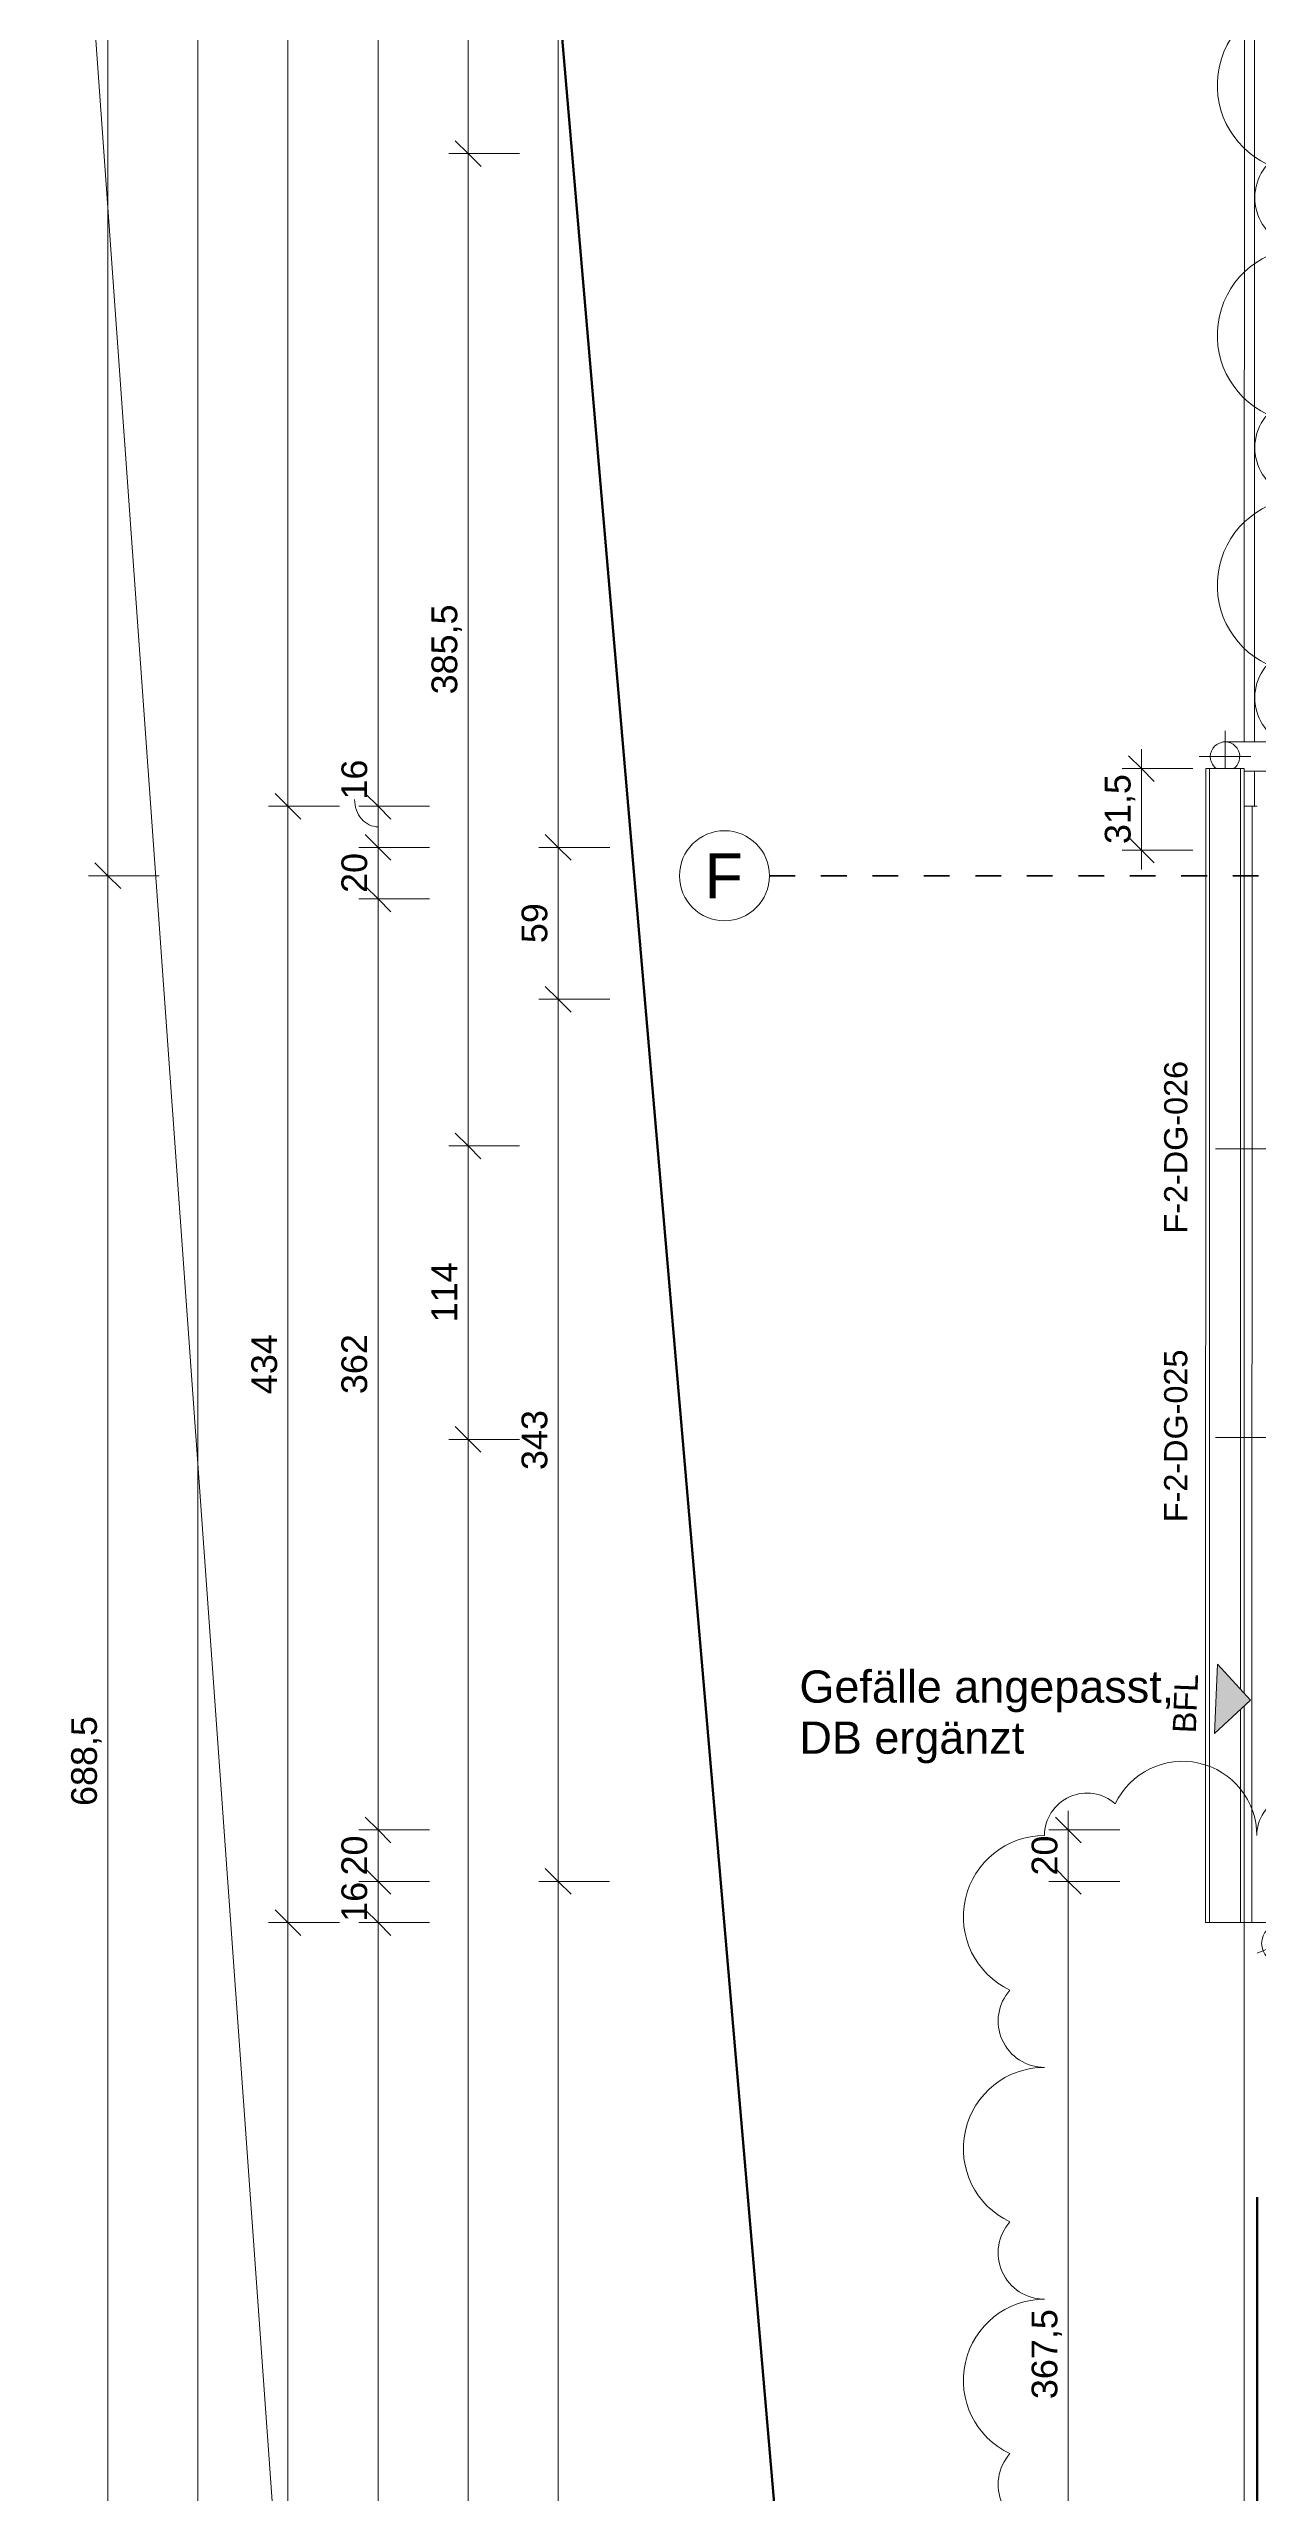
# Model space of a CAD drawing. Header units: metres. Extents: x -67.4 to -27.2, y 43.9 to 89.6.
# Drawn here: x -59.04 to -54.35, y 69.51 to 79 of the extents above; entities that cross this region are included whole.
import ezdxf

# ---------------------------------------------------------------- set-up
doc = ezdxf.new("R2010")
doc.units = ezdxf.units.M
doc.linetypes.add('Strich Punkt Mittel', pattern=[0.015875, 0.00635, -0.004763, 0, -0.004763])
for name, color, linetype, lineweight in [('A-DETL-GENF_', 92, 'Continuous', 13), ('A-GLAZ-IDEN_', 152, 'Continuous', 9), ('A-ROOF-OTLN', 132, 'Continuous', 5), ('A_2D', 7, 'Continuous', 13), ('A_Bemassung-50_', 4, 'Continuous', 9), ('A_Bemassung_', 4, 'Continuous', 9), ('A_Beschriftung_', 7, 'Continuous', 9), ('A_Grundstuecksgrenze', 5, 'Continuous', 70), ('A_Raster_', 1, 'Continuous', 9), ('A_Waende', 7, 'Continuous', 13), ('G-ANNO-DIMS_', 111, 'Continuous', 9), ('G-ANNO-REVC-IDEN_', 71, 'Continuous', 9), ('G-ANNO-REVC_', 71, 'Continuous', 9), ('P-PIPE', 3, 'Continuous', 5), ('P-PIPE-CNTR', 3, 'Continuous', 5), ('Text', 90, 'Continuous', 9)]:
    doc.layers.add(name, color=color, linetype=linetype, lineweight=lineweight)
doc.styles.add('Arial_1', font='arial.ttf', dxfattribs={"height": 0.175})
doc.styles.add('Arial_2', font='arial.ttf', dxfattribs={"height": 0.09})
doc.styles.add('Arial_4', font='arial.ttf', dxfattribs={"height": 0.125})
doc.styles.add('Arial_5', font='arial.ttf', dxfattribs={"height": 0.1})
doc.dimstyles.new('WGA-Bemaßung', dxfattribs={"dimscale": 0.3048, "dimtxt": 0.102026, "dimasz": 0.328084, "dimexe": 0.246063, "dimexo": 0.0625, "dimgap": 0.04101, "dimtad": 1, "dimdec": 1, "dimlfac": 100, "dimrnd": 0.5, "dimdsep": 46, "dimtxsty": 'Arial_5', "dimblk1": 'OBLIQUE', "dimblk2": 'OBLIQUE', "dimsah": 1, "dimcen": 0.09, "dimdle": 0.246063, "dimazin": 2, "dimtfac": 1, "dimtdec": 4, "dimtix": 1, "dimtmove": 0, "dimatfit": 3, "dimfxl": 0.656168, "dimfxlon": 1, "dimtvp": 1, "dimtolj": 1, "dimtzin": 0, "dimarcsym": 2})
doc.dimstyles.new('WGA-Bemaßung_3', dxfattribs={"dimscale": 0.3048, "dimtxt": 0.102026, "dimasz": 0.328084, "dimexe": 0.246063, "dimexo": 0.0625, "dimgap": 0.04101, "dimtad": 1, "dimdec": 1, "dimlfac": 100, "dimrnd": 0.5, "dimdsep": 46, "dimtxsty": 'Arial_5', "dimblk1": 'OBLIQUE', "dimblk2": 'OBLIQUE', "dimsah": 1, "dimcen": 0.09, "dimdle": 0.246063, "dimazin": 2, "dimtfac": 1, "dimtdec": 4, "dimtix": 1, "dimtmove": 1, "dimatfit": 3, "dimfxl": 0.656168, "dimfxlon": 1, "dimtvp": 1, "dimtolj": 1, "dimtzin": 0, "dimarcsym": 2})
doc.dimstyles.new('WGA-Bemaßung_5', dxfattribs={"dimscale": 0.3048, "dimtxt": 0.102026, "dimasz": 0.328084, "dimexe": 0.246063, "dimexo": 0.0625, "dimgap": 0.04101, "dimtad": 1, "dimdec": 1, "dimlfac": 100, "dimrnd": 0.5, "dimdsep": 46, "dimtxsty": 'Arial_5', "dimblk1": 'OBLIQUE', "dimblk2": 'OBLIQUE', "dimsah": 1, "dimcen": 0.09, "dimdle": 0.246063, "dimazin": 2, "dimtfac": 1, "dimtdec": 4, "dimtix": 1, "dimtmove": 0, "dimatfit": 3, "dimfxl": 0.656168, "dimfxlon": 1, "dimtvp": 1, "dimtolj": 1, "dimtzin": 0, "dimarcsym": 2})

# ---------------------------------------------------------------- blocks, each defined once
blk = doc.blocks.new('Family - ___-3180367-263_PP_03DG_BT2')
at = {"layer": 'A_Grundstuecksgrenze'}
blk.add_line((-20.9804, 98.8097), (-31.8179, 64.901), dxfattribs=at)
blk = doc.blocks.new('Dtai_Fluchtlinie_Grenzlinie - Dtai_Grenzlinie-5920249-263_PP_03DG_BT2')
at = {"layer": 'A-DETL-GENF_', "lineweight": 70}
blk.add_line((21.45, 0), (23.45, 0), dxfattribs=at)
blk = doc.blocks.new('Raster - BS_Achse-112124-263_PP_03DG_BT2')
at = {"layer": 'A_Beschriftung_'}
blk.add_circle((0, 0), 0.0035, dxfattribs=at)
blk = doc.blocks.new('DIMBLOCK20-263_PP_03DG_BT2')
at = {"layer": 'A_Bemassung-50_', "transparency": 16777216}
for p, q in [((-58.8139, 82.98), (-58.8889, 82.98)), ((-58.8139, 82.98), (-58.8141, 75.7868)), ((-58.8139, 82.98), (-58.6139, 82.98)), ((-58.8141, 75.7868), (-58.8891, 75.7868)), ((-58.8141, 75.7868), (-58.6141, 75.7868))]:
    blk.add_line(p, q, dxfattribs=at)
at = {"layer": 'A_Bemassung-50_', "lineweight": 35, "transparency": 16777216}
for p, q in [((-58.8139, 82.98), (-58.8639, 83.03)), ((-58.8139, 82.98), (-58.7639, 82.93)), ((-58.8141, 75.7868), (-58.8641, 75.8368)), ((-58.8141, 75.7868), (-58.7641, 75.7368))]:
    blk.add_line(p, q, dxfattribs=at)
at = {"layer": 'A_Bemassung-50_', "color": 0, "transparency": 16777216, "insert": (-58.9563, 79.21), "char_height": 0.1, "width": 0.416266, "attachment_point": 1, "rotation": 90, "line_spacing_factor": 0.941778, "style": 'Arial_5'}
blk.add_mtext('719,5', dxfattribs=at)
blk = doc.blocks.new('_Oblique')
at = {"color": 0, "linetype": 'ByBlock', "lineweight": -2}
blk.add_line((-0.5, -0.5), (0.5, 0.5), dxfattribs=at)
blk = doc.blocks.new('DIMBLOCK21-263_PP_03DG_BT2')
at = {"layer": 'A_Bemassung-50_', "transparency": 16777216}
for p, q in [((-58.8141, 75.7868), (-58.8891, 75.7868)), ((-58.8141, 75.7868), (-58.8143, 68.9042)), ((-58.8141, 75.7868), (-58.6141, 75.7868)), ((-58.8143, 68.9042), (-58.8893, 68.9042)), ((-58.8143, 68.9042), (-58.6143, 68.9042))]:
    blk.add_line(p, q, dxfattribs=at)
at = {"layer": 'A_Bemassung-50_', "lineweight": 35, "transparency": 16777216}
for p, q in [((-58.8141, 75.7868), (-58.8641, 75.8368)), ((-58.8141, 75.7868), (-58.7641, 75.7368)), ((-58.8143, 68.9042), (-58.8643, 68.9542)), ((-58.8143, 68.9042), (-58.7643, 68.8542))]:
    blk.add_line(p, q, dxfattribs=at)
at = {"layer": 'A_Bemassung-50_', "color": 0, "transparency": 16777216, "insert": (-58.9565, 72.1721), "char_height": 0.1, "width": 0.416266, "attachment_point": 1, "rotation": 90, "line_spacing_factor": 0.941778, "style": 'Arial_5'}
blk.add_mtext('688,5', dxfattribs=at)
blk = doc.blocks.new('DIMBLOCK27-263_PP_03DG_BT2')
at = {"layer": 'A_Bemassung-50_', "lineweight": 35, "transparency": 16777216}
for p, q in [((-58.4639, 83.24), (-58.5139, 83.29)), ((-58.4639, 83.24), (-58.4139, 83.19)), ((-58.4649, 47.652), (-58.5149, 47.702)), ((-58.4649, 47.652), (-58.4149, 47.602))]:
    blk.add_line(p, q, dxfattribs=at)
at = {"layer": 'A_Bemassung-50_', "transparency": 16777216}
for p, q in [((-58.4639, 83.315), (-58.4649, 47.577)), ((-58.4639, 83.24), (-58.5389, 83.24)), ((-58.4639, 83.24), (-58.2639, 83.24)), ((-58.4649, 47.652), (-58.5399, 47.652)), ((-58.4649, 47.652), (-58.2649, 47.652))]:
    blk.add_line(p, q, dxfattribs=at)
at = {"layer": 'A_Bemassung-50_', "color": 0, "transparency": 16777216, "insert": (-58.6067, 65.2922), "char_height": 0.1, "width": 0.369177, "attachment_point": 1, "rotation": 90, "line_spacing_factor": 0.941778, "style": 'Arial_5'}
blk.add_mtext('3559', dxfattribs=at)
blk = doc.blocks.new('DIMBLOCK28-263_PP_03DG_BT2')
at = {"layer": 'A_Bemassung-50_', "lineweight": 35, "transparency": 16777216}
for p, q in [((-58.1139, 83.24), (-58.1639, 83.29)), ((-58.1139, 83.24), (-58.0639, 83.19)), ((-58.1141, 76.0568), (-58.1641, 76.1068)), ((-58.1141, 76.0568), (-58.0641, 76.0068))]:
    blk.add_line(p, q, dxfattribs=at)
at = {"layer": 'A_Bemassung-50_', "transparency": 16777216}
for p, q in [((-58.1139, 83.315), (-58.1141, 76.0568)), ((-58.1139, 83.24), (-58.1889, 83.24)), ((-58.1139, 83.24), (-57.9139, 83.24)), ((-58.1141, 76.0568), (-58.1891, 76.0568)), ((-58.1141, 76.0568), (-57.9141, 76.0568))]:
    blk.add_line(p, q, dxfattribs=at)
at = {"layer": 'A_Bemassung-50_', "color": 0, "transparency": 16777216, "insert": (-58.2563, 79.475), "char_height": 0.1, "width": 0.416266, "attachment_point": 1, "rotation": 90, "line_spacing_factor": 0.941778, "style": 'Arial_5'}
blk.add_mtext('718,5', dxfattribs=at)
blk = doc.blocks.new('DIMBLOCK29-263_PP_03DG_BT2')
at = {"layer": 'A_Bemassung-50_', "transparency": 16777216}
for p, q in [((-58.1141, 76.0568), (-58.1891, 76.0568)), ((-58.1141, 76.0568), (-58.1142, 71.719)), ((-58.1141, 76.0568), (-57.9141, 76.0568)), ((-58.1142, 71.719), (-58.1892, 71.719)), ((-58.1142, 71.719), (-57.9142, 71.719))]:
    blk.add_line(p, q, dxfattribs=at)
at = {"layer": 'A_Bemassung-50_', "lineweight": 35, "transparency": 16777216}
for p, q in [((-58.1141, 76.0568), (-58.1641, 76.1068)), ((-58.1141, 76.0568), (-58.0641, 76.0068)), ((-58.1142, 71.719), (-58.1642, 71.769)), ((-58.1142, 71.719), (-58.0642, 71.669))]:
    blk.add_line(p, q, dxfattribs=at)
at = {"layer": 'A_Bemassung-50_', "color": 0, "transparency": 16777216, "insert": (-58.2565, 73.7725), "char_height": 0.1, "width": 0.276883, "attachment_point": 1, "rotation": 90, "line_spacing_factor": 0.941778, "style": 'Arial_5'}
blk.add_mtext('434', dxfattribs=at)
blk = doc.blocks.new('DIMBLOCK30-263_PP_03DG_BT2')
at = {"layer": 'A_Bemassung-50_', "transparency": 16777216}
for p, q in [((-58.1142, 71.719), (-58.1892, 71.719)), ((-58.1142, 71.719), (-58.1144, 64.3119)), ((-58.1142, 71.719), (-57.9142, 71.719)), ((-58.1144, 64.3119), (-58.1894, 64.3119)), ((-58.1144, 64.3119), (-57.9144, 64.3119))]:
    blk.add_line(p, q, dxfattribs=at)
at = {"layer": 'A_Bemassung-50_', "lineweight": 35, "transparency": 16777216}
for p, q in [((-58.1142, 71.719), (-58.1642, 71.769)), ((-58.1142, 71.719), (-58.0642, 71.669)), ((-58.1144, 64.3119), (-58.1644, 64.3619)), ((-58.1144, 64.3119), (-58.0644, 64.2619))]:
    blk.add_line(p, q, dxfattribs=at)
at = {"layer": 'A_Bemassung-50_', "color": 0, "transparency": 16777216, "insert": (-58.2566, 67.842), "char_height": 0.1, "width": 0.416266, "attachment_point": 1, "rotation": 90, "line_spacing_factor": 0.941778, "style": 'Arial_5'}
blk.add_mtext('740,5', dxfattribs=at)
blk = doc.blocks.new('DIMBLOCK65-263_PP_03DG_BT2')
at = {"layer": 'A_Bemassung-50_', "lineweight": 35, "transparency": 16777216}
for p, q in [((-57.4139, 83.24), (-57.4639, 83.29)), ((-57.4139, 83.24), (-57.3639, 83.19)), ((-57.414, 78.5928), (-57.464, 78.6428)), ((-57.414, 78.5928), (-57.364, 78.5428))]:
    blk.add_line(p, q, dxfattribs=at)
at = {"layer": 'A_Bemassung-50_', "transparency": 16777216}
for p, q in [((-57.4139, 83.315), (-57.414, 78.5928)), ((-57.4139, 83.24), (-57.4889, 83.24)), ((-57.4139, 83.24), (-57.2139, 83.24)), ((-57.414, 78.5928), (-57.489, 78.5928)), ((-57.414, 78.5928), (-57.214, 78.5928))]:
    blk.add_line(p, q, dxfattribs=at)
at = {"layer": 'A_Bemassung-50_', "color": 0, "transparency": 16777216, "insert": (-57.5563, 80.743), "char_height": 0.1, "width": 0.416266, "attachment_point": 1, "rotation": 90, "line_spacing_factor": 0.941778, "style": 'Arial_5'}
blk.add_mtext('464,5', dxfattribs=at)
blk = doc.blocks.new('DIMBLOCK66-263_PP_03DG_BT2')
at = {"layer": 'A_Bemassung-50_', "lineweight": 35, "transparency": 16777216}
for p, q in [((-57.414, 78.5928), (-57.464, 78.6428)), ((-57.414, 78.5928), (-57.364, 78.5428)), ((-57.4141, 74.7368), (-57.4641, 74.7868)), ((-57.4141, 74.7368), (-57.3641, 74.6868))]:
    blk.add_line(p, q, dxfattribs=at)
at = {"layer": 'A_Bemassung-50_', "transparency": 16777216}
for p, q in [((-57.414, 78.5928), (-57.489, 78.5928)), ((-57.414, 78.5928), (-57.4141, 74.7368)), ((-57.414, 78.5928), (-57.214, 78.5928)), ((-57.4141, 74.7368), (-57.4891, 74.7368)), ((-57.4141, 74.7368), (-57.2141, 74.7368))]:
    blk.add_line(p, q, dxfattribs=at)
at = {"layer": 'A_Bemassung-50_', "color": 0, "transparency": 16777216, "insert": (-57.5564, 76.4914), "char_height": 0.1, "width": 0.416266, "attachment_point": 1, "rotation": 90, "line_spacing_factor": 0.941778, "style": 'Arial_5'}
blk.add_mtext('385,5', dxfattribs=at)
blk = doc.blocks.new('DIMBLOCK67-263_PP_03DG_BT2')
at = {"layer": 'A_Bemassung-50_', "transparency": 16777216}
for p, q in [((-57.4141, 74.7368), (-57.4891, 74.7368)), ((-57.4141, 74.7368), (-57.4142, 73.5968)), ((-57.4141, 74.7368), (-57.2141, 74.7368)), ((-57.4142, 73.5968), (-57.4892, 73.5968)), ((-57.4142, 73.5968), (-57.2142, 73.5968))]:
    blk.add_line(p, q, dxfattribs=at)
at = {"layer": 'A_Bemassung-50_', "lineweight": 35, "transparency": 16777216}
for p, q in [((-57.4141, 74.7368), (-57.4641, 74.7868)), ((-57.4141, 74.7368), (-57.3641, 74.6868)), ((-57.4142, 73.5968), (-57.4642, 73.6468)), ((-57.4142, 73.5968), (-57.3642, 73.5468))]:
    blk.add_line(p, q, dxfattribs=at)
at = {"layer": 'A_Bemassung-50_', "color": 0, "transparency": 16777216, "insert": (-57.5565, 74.0514), "char_height": 0.1, "width": 0.276883, "attachment_point": 1, "rotation": 90, "line_spacing_factor": 0.941778, "style": 'Arial_5'}
blk.add_mtext('114', dxfattribs=at)
blk = doc.blocks.new('DIMBLOCK68-263_PP_03DG_BT2')
at = {"layer": 'A_Bemassung-50_', "transparency": 16777216}
for p, q in [((-57.4142, 73.5968), (-57.4892, 73.5968)), ((-57.4142, 73.5968), (-57.4148, 53.8189)), ((-57.4142, 73.5968), (-57.2142, 73.5968)), ((-57.4148, 53.8189), (-57.4898, 53.8189)), ((-57.4148, 53.8189), (-57.2148, 53.8189))]:
    blk.add_line(p, q, dxfattribs=at)
at = {"layer": 'A_Bemassung-50_', "lineweight": 35, "transparency": 16777216}
for p, q in [((-57.4142, 73.5968), (-57.4642, 73.6468)), ((-57.4142, 73.5968), (-57.3642, 73.5468)), ((-57.4148, 53.8189), (-57.4647, 53.8689)), ((-57.4148, 53.8189), (-57.3648, 53.7689))]:
    blk.add_line(p, q, dxfattribs=at)
at = {"layer": 'A_Bemassung-50_', "color": 0, "transparency": 16777216, "insert": (-57.5568, 63.554), "char_height": 0.1, "width": 0.369177, "attachment_point": 1, "rotation": 90, "line_spacing_factor": 0.941778, "style": 'Arial_5'}
blk.add_mtext('1978', dxfattribs=at)
blk = doc.blocks.new('DIMBLOCK115-263_PP_03DG_BT2')
at = {"layer": 'A_Bemassung-50_', "lineweight": 35, "transparency": 16777216}
for p, q in [((-57.7639, 83.24), (-57.8139, 83.29)), ((-57.7639, 83.24), (-57.7139, 83.19)), ((-57.7641, 76.0568), (-57.8141, 76.1068)), ((-57.7641, 76.0568), (-57.7141, 76.0068))]:
    blk.add_line(p, q, dxfattribs=at)
at = {"layer": 'A_Bemassung-50_', "transparency": 16777216}
for p, q in [((-57.7639, 83.315), (-57.7641, 76.0568)), ((-57.7639, 83.24), (-57.8389, 83.24)), ((-57.7639, 83.24), (-57.5639, 83.24)), ((-57.7641, 76.0568), (-57.8391, 76.0568)), ((-57.7641, 76.0568), (-57.5641, 76.0568))]:
    blk.add_line(p, q, dxfattribs=at)
at = {"layer": 'A_Bemassung-50_', "color": 0, "transparency": 16777216, "insert": (-57.9063, 79.475), "char_height": 0.1, "width": 0.416266, "attachment_point": 1, "rotation": 90, "line_spacing_factor": 0.941778, "style": 'Arial_5'}
blk.add_mtext('718,5', dxfattribs=at)
blk = doc.blocks.new('DIMBLOCK116-263_PP_03DG_BT2')
at = {"layer": 'A_Bemassung-50_', "transparency": 16777216}
for p, q in [((-57.7641, 76.0568), (-57.8391, 76.0568)), ((-57.7641, 76.0568), (-57.7641, 75.8968)), ((-57.7641, 76.0568), (-57.5641, 76.0568)), ((-57.7641, 75.8968), (-57.8391, 75.8968)), ((-57.7641, 75.8968), (-57.5641, 75.8968))]:
    blk.add_line(p, q, dxfattribs=at)
at = {"layer": 'A_Bemassung-50_', "lineweight": 35, "transparency": 16777216}
for p, q in [((-57.7641, 76.0568), (-57.8141, 76.1068)), ((-57.7641, 76.0568), (-57.7141, 76.0068)), ((-57.7641, 75.8968), (-57.8141, 75.9468)), ((-57.7641, 75.8968), (-57.7141, 75.8468))]:
    blk.add_line(p, q, dxfattribs=at)
at = {"layer": 'A_Bemassung-50_', "transparency": 16777216}
blk.add_ellipse((-57.7641, 76.0826), major_axis=(0, 0.1058), ratio=0.860171, start_param=1.570796, end_param=3.141593, dxfattribs=at)
at = {"layer": 'A_Bemassung-50_', "color": 0, "transparency": 16777216, "insert": (-57.9064, 76.0826), "char_height": 0.1, "width": 0.184588, "attachment_point": 1, "rotation": 90, "line_spacing_factor": 0.941778, "style": 'Arial_5'}
blk.add_mtext('16', dxfattribs=at)
blk = doc.blocks.new('DIMBLOCK117-263_PP_03DG_BT2')
at = {"layer": 'A_Bemassung-50_', "transparency": 16777216}
for p, q in [((-57.7641, 75.8968), (-57.8391, 75.8968)), ((-57.7641, 75.8968), (-57.7641, 75.6968)), ((-57.7641, 75.8968), (-57.5641, 75.8968)), ((-57.7641, 75.6968), (-57.8391, 75.6968)), ((-57.7641, 75.6968), (-57.5641, 75.6968))]:
    blk.add_line(p, q, dxfattribs=at)
at = {"layer": 'A_Bemassung-50_', "lineweight": 35, "transparency": 16777216}
for p, q in [((-57.7641, 75.8968), (-57.8141, 75.9468)), ((-57.7641, 75.8968), (-57.7141, 75.8468)), ((-57.7641, 75.6968), (-57.8141, 75.7468)), ((-57.7641, 75.6968), (-57.7141, 75.6468))]:
    blk.add_line(p, q, dxfattribs=at)
at = {"layer": 'A_Bemassung-50_', "color": 0, "transparency": 16777216, "insert": (-57.9064, 75.7199), "char_height": 0.1, "width": 0.184588, "attachment_point": 1, "rotation": 90, "line_spacing_factor": 0.941778, "style": 'Arial_5'}
blk.add_mtext('20', dxfattribs=at)
blk = doc.blocks.new('DIMBLOCK118-263_PP_03DG_BT2')
at = {"layer": 'A_Bemassung-50_', "transparency": 16777216}
for p, q in [((-57.7641, 75.6968), (-57.8391, 75.6968)), ((-57.7641, 75.6968), (-57.7642, 72.079)), ((-57.7641, 75.6968), (-57.5641, 75.6968)), ((-57.7642, 72.079), (-57.8392, 72.079)), ((-57.7642, 72.079), (-57.5642, 72.079))]:
    blk.add_line(p, q, dxfattribs=at)
at = {"layer": 'A_Bemassung-50_', "lineweight": 35, "transparency": 16777216}
for p, q in [((-57.7641, 75.6968), (-57.8141, 75.7468)), ((-57.7641, 75.6968), (-57.7141, 75.6468)), ((-57.7642, 72.079), (-57.8142, 72.129)), ((-57.7642, 72.079), (-57.7142, 72.029))]:
    blk.add_line(p, q, dxfattribs=at)
at = {"layer": 'A_Bemassung-50_', "color": 0, "transparency": 16777216, "insert": (-57.9065, 73.7725), "char_height": 0.1, "width": 0.276883, "attachment_point": 1, "rotation": 90, "line_spacing_factor": 0.941778, "style": 'Arial_5'}
blk.add_mtext('362', dxfattribs=at)
blk = doc.blocks.new('DIMBLOCK119-263_PP_03DG_BT2')
at = {"layer": 'A_Bemassung-50_', "transparency": 16777216}
for p, q in [((-57.7642, 72.079), (-57.8392, 72.079)), ((-57.7642, 72.079), (-57.7642, 71.8791)), ((-57.7642, 72.079), (-57.5642, 72.079)), ((-57.7642, 71.8791), (-57.8392, 71.8791)), ((-57.7642, 71.8791), (-57.5642, 71.8791))]:
    blk.add_line(p, q, dxfattribs=at)
at = {"layer": 'A_Bemassung-50_', "lineweight": 35, "transparency": 16777216}
for p, q in [((-57.7642, 72.079), (-57.8142, 72.129)), ((-57.7642, 72.079), (-57.7142, 72.029)), ((-57.7642, 71.8791), (-57.8142, 71.9291)), ((-57.7642, 71.8791), (-57.7142, 71.8291))]:
    blk.add_line(p, q, dxfattribs=at)
at = {"layer": 'A_Bemassung-50_', "color": 0, "transparency": 16777216, "insert": (-57.9065, 71.9021), "char_height": 0.1, "width": 0.184588, "attachment_point": 1, "rotation": 90, "line_spacing_factor": 0.941778, "style": 'Arial_5'}
blk.add_mtext('20', dxfattribs=at)
blk = doc.blocks.new('DIMBLOCK120-263_PP_03DG_BT2')
at = {"layer": 'A_Bemassung-50_', "transparency": 16777216}
for p, q in [((-57.7642, 71.8791), (-57.8392, 71.8791)), ((-57.7642, 71.8791), (-57.7642, 71.719)), ((-57.7642, 71.8791), (-57.5642, 71.8791)), ((-57.7642, 71.719), (-57.8392, 71.719)), ((-57.7642, 71.719), (-57.5642, 71.719))]:
    blk.add_line(p, q, dxfattribs=at)
at = {"layer": 'A_Bemassung-50_', "lineweight": 35, "transparency": 16777216}
for p, q in [((-57.7642, 71.8791), (-57.8142, 71.9291)), ((-57.7642, 71.8791), (-57.7142, 71.8291)), ((-57.7642, 71.719), (-57.8142, 71.769)), ((-57.7642, 71.719), (-57.7142, 71.669))]:
    blk.add_line(p, q, dxfattribs=at)
at = {"layer": 'A_Bemassung-50_', "color": 0, "transparency": 16777216, "insert": (-57.9065, 71.7221), "char_height": 0.1, "width": 0.184588, "attachment_point": 1, "rotation": 90, "line_spacing_factor": 0.941778, "style": 'Arial_5'}
blk.add_mtext('16', dxfattribs=at)
blk = doc.blocks.new('DIMBLOCK121-263_PP_03DG_BT2')
at = {"layer": 'A_Bemassung-50_', "transparency": 16777216}
for p, q in [((-57.7642, 71.719), (-57.8392, 71.719)), ((-57.7642, 71.719), (-57.7644, 64.3119)), ((-57.7642, 71.719), (-57.5642, 71.719)), ((-57.7644, 64.3119), (-57.8394, 64.3119)), ((-57.7644, 64.3119), (-57.5644, 64.3119))]:
    blk.add_line(p, q, dxfattribs=at)
at = {"layer": 'A_Bemassung-50_', "lineweight": 35, "transparency": 16777216}
for p, q in [((-57.7642, 71.719), (-57.8142, 71.769)), ((-57.7642, 71.719), (-57.7142, 71.669)), ((-57.7644, 64.3119), (-57.8144, 64.3619)), ((-57.7644, 64.3119), (-57.7144, 64.2619))]:
    blk.add_line(p, q, dxfattribs=at)
at = {"layer": 'A_Bemassung-50_', "color": 0, "transparency": 16777216, "insert": (-57.9066, 67.842), "char_height": 0.1, "width": 0.416266, "attachment_point": 1, "rotation": 90, "line_spacing_factor": 0.941778, "style": 'Arial_5'}
blk.add_mtext('740,5', dxfattribs=at)
blk = doc.blocks.new('BS_Fens_DFF - oben-7646409-263_PP_03DG_BT2')
at = {"layer": 'A-GLAZ-IDEN_'}
for p, q in [((0, 0.01076), (0, 0.01311)), ((0, 0.00012), (0, 0.01076))]:
    blk.add_line(p, q, dxfattribs=at)
blk = doc.blocks.new('DIMBLOCK303-263_PP_03DG_BT2')
at = {"layer": 'A_Bemassung-50_', "lineweight": 35, "transparency": 16777216}
for p, q in [((-57.0639, 83.24), (-57.1139, 83.29)), ((-57.0639, 83.24), (-57.0139, 83.19)), ((-57.0641, 75.8968), (-57.1141, 75.9468)), ((-57.0641, 75.8968), (-57.0141, 75.8468))]:
    blk.add_line(p, q, dxfattribs=at)
at = {"layer": 'A_Bemassung-50_', "transparency": 16777216}
for p, q in [((-57.0639, 83.315), (-57.0641, 75.8968)), ((-57.0639, 83.24), (-57.1389, 83.24)), ((-57.0639, 83.24), (-56.8639, 83.24)), ((-57.0641, 75.8968), (-57.1391, 75.8968)), ((-57.0641, 75.8968), (-56.8641, 75.8968))]:
    blk.add_line(p, q, dxfattribs=at)
at = {"layer": 'A_Bemassung-50_', "color": 0, "transparency": 16777216, "insert": (-57.2063, 79.3949), "char_height": 0.1, "width": 0.416266, "attachment_point": 1, "rotation": 90, "line_spacing_factor": 0.941778, "style": 'Arial_5'}
blk.add_mtext('734,5', dxfattribs=at)
blk = doc.blocks.new('DIMBLOCK304-263_PP_03DG_BT2')
at = {"layer": 'A_Bemassung-50_', "transparency": 16777216}
for p, q in [((-57.0641, 75.8968), (-57.1391, 75.8968)), ((-57.0641, 75.8968), (-57.0641, 75.3068)), ((-57.0641, 75.8968), (-56.8641, 75.8968)), ((-57.0641, 75.3068), (-57.1391, 75.3068)), ((-57.0641, 75.3068), (-56.8641, 75.3068))]:
    blk.add_line(p, q, dxfattribs=at)
at = {"layer": 'A_Bemassung-50_', "lineweight": 35, "transparency": 16777216}
for p, q in [((-57.0641, 75.8968), (-57.1141, 75.9468)), ((-57.0641, 75.8968), (-57.0141, 75.8468)), ((-57.0641, 75.3068), (-57.1141, 75.3568)), ((-57.0641, 75.3068), (-57.0141, 75.2568))]:
    blk.add_line(p, q, dxfattribs=at)
at = {"layer": 'A_Bemassung-50_', "color": 0, "transparency": 16777216, "insert": (-57.2064, 75.5249), "char_height": 0.1, "width": 0.184588, "attachment_point": 1, "rotation": 90, "line_spacing_factor": 0.941778, "style": 'Arial_5'}
blk.add_mtext('59', dxfattribs=at)
blk = doc.blocks.new('DIMBLOCK305-263_PP_03DG_BT2')
at = {"layer": 'A_Bemassung-50_', "transparency": 16777216}
for p, q in [((-57.0641, 75.3068), (-57.1391, 75.3068)), ((-57.0641, 75.3068), (-57.0642, 71.879)), ((-57.0641, 75.3068), (-56.8641, 75.3068)), ((-57.0642, 71.879), (-57.1392, 71.879)), ((-57.0642, 71.879), (-56.8642, 71.879))]:
    blk.add_line(p, q, dxfattribs=at)
at = {"layer": 'A_Bemassung-50_', "lineweight": 35, "transparency": 16777216}
for p, q in [((-57.0641, 75.3068), (-57.1141, 75.3568)), ((-57.0641, 75.3068), (-57.0141, 75.2568)), ((-57.0642, 71.879), (-57.1142, 71.929)), ((-57.0642, 71.879), (-57.0142, 71.829))]:
    blk.add_line(p, q, dxfattribs=at)
at = {"layer": 'A_Bemassung-50_', "color": 0, "transparency": 16777216, "insert": (-57.2065, 73.4775), "char_height": 0.1, "width": 0.276883, "attachment_point": 1, "rotation": 90, "line_spacing_factor": 0.941778, "style": 'Arial_5'}
blk.add_mtext('343', dxfattribs=at)
blk = doc.blocks.new('DIMBLOCK306-263_PP_03DG_BT2')
at = {"layer": 'A_Bemassung-50_', "transparency": 16777216}
for p, q in [((-57.0642, 71.879), (-57.1392, 71.879)), ((-57.0642, 71.879), (-57.0645, 63.5632)), ((-57.0642, 71.879), (-56.8642, 71.879)), ((-57.0645, 63.5632), (-57.1395, 63.5632)), ((-57.0645, 63.5632), (-56.8645, 63.5632))]:
    blk.add_line(p, q, dxfattribs=at)
at = {"layer": 'A_Bemassung-50_', "lineweight": 35, "transparency": 16777216}
for p, q in [((-57.0642, 71.879), (-57.1142, 71.929)), ((-57.0642, 71.879), (-57.0142, 71.829)), ((-57.0645, 63.5632), (-57.1145, 63.6132)), ((-57.0645, 63.5632), (-57.0145, 63.5132))]:
    blk.add_line(p, q, dxfattribs=at)
at = {"layer": 'A_Bemassung-50_', "color": 0, "transparency": 16777216, "insert": (-57.2067, 67.5477), "char_height": 0.1, "width": 0.416266, "attachment_point": 1, "rotation": 90, "line_spacing_factor": 0.941778, "style": 'Arial_5'}
blk.add_mtext('831,5', dxfattribs=at)
blk = doc.blocks.new('DIMBLOCK505-263_PP_03DG_BT2')
at = {"layer": 'A_Bemassung-50_', "lineweight": 35, "transparency": 16777216}
for p, q in [((-54.7978, 76.2031), (-54.8478, 76.2531)), ((-54.7978, 76.2031), (-54.7478, 76.1531)), ((-54.7978, 75.8867), (-54.8478, 75.9367)), ((-54.7978, 75.8867), (-54.7478, 75.8367))]:
    blk.add_line(p, q, dxfattribs=at)
at = {"layer": 'A_Bemassung-50_', "transparency": 16777216}
for p, q in [((-54.7978, 76.2781), (-54.7978, 75.8117)), ((-54.7978, 76.2031), (-54.8728, 76.2031)), ((-54.7978, 76.2031), (-54.5978, 76.2031)), ((-54.7978, 75.8867), (-54.8728, 75.8867)), ((-54.7978, 75.8867), (-54.5978, 75.8867))]:
    blk.add_line(p, q, dxfattribs=at)
at = {"layer": 'A_Bemassung-50_', "color": 0, "transparency": 16777216, "insert": (-54.9401, 75.9099), "char_height": 0.1, "width": 0.323972, "attachment_point": 1, "rotation": 90, "line_spacing_factor": 0.941778, "style": 'Arial_5'}
blk.add_mtext('31,5', dxfattribs=at)
blk = doc.blocks.new('DIMBLOCK533-263_PP_03DG_BT2')
at = {"layer": 'A_Bemassung-50_', "transparency": 16777216}
for p, q in [((-55.0823, 72.1539), (-55.0823, 71.8789)), ((-55.0823, 72.0789), (-55.1573, 72.0789)), ((-55.0823, 72.0789), (-54.8823, 72.0789)), ((-55.0823, 71.8789), (-55.1573, 71.8789)), ((-55.0823, 71.8789), (-54.8823, 71.8789))]:
    blk.add_line(p, q, dxfattribs=at)
at = {"layer": 'A_Bemassung-50_', "lineweight": 35, "transparency": 16777216}
for p, q in [((-55.0823, 72.0789), (-55.1323, 72.1289)), ((-55.0823, 72.0789), (-55.0323, 72.0289)), ((-55.0823, 71.8789), (-55.1323, 71.9289)), ((-55.0823, 71.8789), (-55.0323, 71.8289))]:
    blk.add_line(p, q, dxfattribs=at)
at = {"layer": 'A_Bemassung-50_', "color": 0, "transparency": 16777216, "insert": (-55.2246, 71.9019), "char_height": 0.1, "width": 0.184588, "attachment_point": 1, "rotation": 90, "line_spacing_factor": 0.941778, "style": 'Arial_5'}
blk.add_mtext('20', dxfattribs=at)
blk = doc.blocks.new('DIMBLOCK534-263_PP_03DG_BT2')
at = {"layer": 'A_Bemassung-50_', "transparency": 16777216}
for p, q in [((-55.0823, 71.8789), (-55.1573, 71.8789)), ((-55.0823, 71.8789), (-55.0823, 68.2027)), ((-55.0823, 71.8789), (-54.8823, 71.8789)), ((-55.0823, 68.2027), (-55.1573, 68.2027)), ((-55.0823, 68.2027), (-54.8823, 68.2027))]:
    blk.add_line(p, q, dxfattribs=at)
at = {"layer": 'A_Bemassung-50_', "lineweight": 35, "transparency": 16777216}
for p, q in [((-55.0823, 71.8789), (-55.1323, 71.9289)), ((-55.0823, 71.8789), (-55.0323, 71.8289)), ((-55.0823, 68.2027), (-55.1323, 68.2527)), ((-55.0823, 68.2027), (-55.0323, 68.1527))]:
    blk.add_line(p, q, dxfattribs=at)
at = {"layer": 'A_Bemassung-50_', "color": 0, "transparency": 16777216, "insert": (-55.2246, 69.8673), "char_height": 0.1, "width": 0.416266, "attachment_point": 1, "rotation": 90, "line_spacing_factor": 0.941778, "style": 'Arial_5'}
blk.add_mtext('367,5', dxfattribs=at)
blk = doc.blocks.new('Family - ___-11913764-263_PP_03DG_BT2')
at = {"layer": 'G-ANNO-REVC_'}
for centre, radius, start, end in [((-23.0329, 87.6799), 0.165, 25.54969, 157.36), ((-22.6902, 87.537), 0.2887, 337.36, 132.15123), ((-23.3065, 87.4525), 0.3152, 67.36, 222.15123), ((-22.2714, 87.3623), 0.165, 25.54969, 157.36), ((-23.4625, 87.0784), 0.1801, 115.54969, 247.36), ((-23.6532, 86.6213), 0.3152, 67.36, 222.15123), ((-23.8092, 86.2472), 0.1801, 115.54969, 247.36), ((-23.9999, 85.79), 0.3152, 67.36, 222.15123), ((-24.1559, 85.416), 0.1801, 115.54969, 247.36)]:
    blk.add_arc(centre, radius, start, end, dxfattribs=at)
blk = doc.blocks.new('Family - ___-11913934-263_PP_03DG_BT2')
at = {"layer": 'G-ANNO-REVC_'}
for centre, radius, start, end in [((-19.6335, 93.6313), 0.34, 67.36, 222.15123), ((-19.8018, 93.2278), 0.1943, 115.54969, 247.36), ((-20.0075, 92.7346), 0.34, 67.36, 222.15123), ((-20.1758, 92.3311), 0.1943, 115.54969, 247.36), ((-20.3815, 91.8379), 0.34, 67.36, 222.15123), ((-20.5498, 91.4344), 0.1943, 115.54969, 247.36)]:
    blk.add_arc(centre, radius, start, end, dxfattribs=at)
blk = doc.blocks.new('Höhenkoten - 018-55644-263_PP_03DG_BT2')
at = {"layer": 'G-ANNO-DIMS_'}
for p, q in [((0, 0), (0, 0.002)), ((-0.002, 0), (0.01024, 0)), ((0, 0), (0, -0.002))]:
    blk.add_line(p, q, dxfattribs=at)
blk.add_circle((0, 0), 0.0015, dxfattribs=at)

msp = doc.modelspace()

# ---------------------------------------------------------------- hatches: boundary and pattern name
at = {"layer": 'A-DETL-GENF_'}
msp.add_hatch(color=1, dxfattribs=at).paths.add_polyline_path([(-54.514, 72.4535), (-54.3735, 72.5828), (-54.5028, 72.7233)])

# ---------------------------------------------------------------- linework, layer by layer
at = {"layer": 'A-ROOF-OTLN'}
for p, q in [((-54.5483, 71.7189), (-54.5481, 76.2031)), ((-54.5481, 76.2031), (-54.3981, 76.2031)), ((-54.5333, 71.7189), (-54.5331, 76.2031)), ((-54.4133, 72.626), (-54.4131, 76.2031)), ((-54.3983, 72.6097), (-54.3981, 76.2031)), ((-54.4133, 71.7189), (-54.4133, 72.5462)), ((-54.3983, 71.7189), (-54.3983, 72.56)), ((-54.3983, 71.7189), (-54.5483, 71.7189))]:
    msp.add_line(p, q, dxfattribs=at)
at = {"layer": 'A_2D', "lineweight": 18}
msp.add_line((-56.4021, 44.7333), (-59.0432, 81.5867), dxfattribs=at)
at = {"layer": 'A_2D', "lineweight": 5}
for p, q in [((-54.5028, 72.7233), (-54.514, 72.4535)), ((-54.3735, 72.5828), (-54.5028, 72.7233)), ((-54.514, 72.4535), (-54.3735, 72.5828))]:
    msp.add_line(p, q, dxfattribs=at)
at = {"layer": 'A_Raster_', "linetype": 'Strich Punkt Mittel', "lineweight": 35}
msp.add_line((-56.243, 75.7867), (-32.1343, 75.786), dxfattribs=at)
at = {"layer": 'A_Waende'}
for p, q in [((-54.3981, 76.3069), (-54.3979, 83.29)), ((-54.3581, 76.3069), (-54.3579, 83.2499)), ((-54.3581, 76.0567), (-54.3581, 76.1926)), ((-54.3481, 76.0567), (-54.3981, 76.0567)), ((-54.3683, 71.7189), (-54.3681, 76.0567)), ((-54.3983, 71.7189), (-54.3985, 64.5618)), ((-54.3983, 71.7189), (-54.1885, 71.7189))]:
    msp.add_line(p, q, dxfattribs=at)
at = {"layer": 'P-PIPE'}
for p, q in [((-54.188, 76.3069), (-54.4812, 76.3069)), ((-54.3981, 76.1926), (-54.188, 76.1926))]:
    msp.add_line(p, q, dxfattribs=at)
for radius, start, end in [(0.0571, 112.64, 202.64), (0.0572, 22.64, 112.64), (0.0572, 304.87225, 22.64), (0.0571, 202.64, 235.08399)]:
    msp.add_arc((-54.4731, 76.2497), radius, start, end, dxfattribs=at)
msp.add_ellipse((-54.4812, 76.2497), major_axis=(0, 0.0571), ratio=0.049938, start_param=0, end_param=0.093657, dxfattribs=at)
at = {"layer": 'P-PIPE-CNTR'}
for p, q in [((-54.4731, 76.2031), (-54.4731, 76.3497)), ((-54.5731, 76.2497), (-54.3731, 76.2497))]:
    msp.add_line(p, q, dxfattribs=at)

# ---------------------------------------------------------------- block references
at = {"layer": 'A-DETL-GENF_', "rotation": 89.99827587845456}
msp.add_blockref('Dtai_Fluchtlinie_Grenzlinie - Dtai_Grenzlinie-5920249-263_PP_03DG_BT2', (-54.349, 47.2019), dxfattribs=at)
at = {"layer": 'A-GLAZ-IDEN_', "xscale": 49.99999999999998, "yscale": 49.99999999999998, "zscale": 49.99999999999998, "rotation": 89.99827587845515}
for p in [(-53.8549, 74.7255), (-53.855, 73.6039)]:
    msp.add_blockref('BS_Fens_DFF - oben-7646409-263_PP_03DG_BT2', p, dxfattribs=at)
at = {"layer": 'A_Beschriftung_', "xscale": 49.99999999999998, "yscale": 49.99999999999998, "zscale": 49.99999999999998, "rotation": 269.9982758784547}
msp.add_blockref('Raster - BS_Achse-112124-263_PP_03DG_BT2', (-56.418, 75.7867), dxfattribs=at)
at = {"layer": 'A_Grundstuecksgrenze', "rotation": 22.64000000000043}
msp.add_blockref('Family - ___-3180367-263_PP_03DG_BT2', (0, 0), dxfattribs=at)
at = {"layer": 'G-ANNO-DIMS_', "xscale": 49.99999999999998, "yscale": 49.99999999999998, "zscale": 49.99999999999998, "rotation": 22.64000000000044}
msp.add_blockref('Höhenkoten - 018-55644-263_PP_03DG_BT2', (-54.2557, 71.6381), dxfattribs=at)
at = {"layer": 'G-ANNO-REVC_', "rotation": 22.64000000000043}
for name in ['Family - ___-11913934-263_PP_03DG_BT2', 'Family - ___-11913764-263_PP_03DG_BT2']:
    msp.add_blockref(name, (0, 0), dxfattribs=at)

# ---------------------------------------------------------------- texts
at = {"layer": 'A-GLAZ-IDEN_', "char_height": 0.09, "width": 0.797679, "attachment_point": 1, "rotation": 90, "style": 'Arial_2'}
for s, insert in [('F-2-DG-026', (-54.7096, 74.3966)), ('F-2-DG-025', (-54.7097, 73.275))]:
    msp.add_mtext(s, dxfattribs=dict(at, insert=insert))
at = {"layer": 'A_Beschriftung_', "insert": (-56.4955, 75.8734), "char_height": 0.175, "width": 0.184388, "attachment_point": 1, "style": 'Arial_1'}
msp.add_mtext('F', dxfattribs=at)
at = {"layer": 'G-ANNO-REVC-IDEN_', "char_height": 0.125, "attachment_point": 1, "style": 'Arial_4'}
for s, insert, width in [('Gefälle angepasst,', (-56.1266, 72.6987), 1.755696), ('DB ergänzt', (-56.1266, 72.5002), 1.054219)]:
    msp.add_mtext(s, dxfattribs=dict(at, insert=insert, width=width))
at = {"layer": 'Text', "color": 1, "insert": (-54.6768, 72.4575), "char_height": 0.09, "width": 0.276582, "attachment_point": 1, "rotation": 87.64, "style": 'Arial_2'}
msp.add_mtext('BFL', dxfattribs=at)

# ---------------------------------------------------------------- dimensions: what is measured, and where the dimension line sits
at = {"layer": 'A_Bemassung_'}
for base, p1, p2, angle, dimstyle, override, picture, middle in [((-58.4649, 47.652), (-58.2639, 83.24), (-58.2649, 47.652), 89.99828, 'WGA-Bemaßung', {"dimpost": '<>', "dimfxl": 35.588052}, 'DIMBLOCK27-263_PP_03DG_BT2', (-58.528, 65.446)), ((-58.1141, 76.0568), (-57.9139, 83.24), (-57.9141, 76.0568), 89.99828, 'WGA-Bemaßung', {"dimpost": '<>', "dimfxl": 7.183228}, 'DIMBLOCK28-263_PP_03DG_BT2', (-58.1775, 79.6484)), ((-57.7641, 76.0568), (-57.5639, 83.24), (-57.5641, 76.0568), 89.99828, 'WGA-Bemaßung', {"dimpost": '<>', "dimfxl": 7.183228}, 'DIMBLOCK115-263_PP_03DG_BT2', (-57.8275, 79.6484)), ((-57.414, 78.5928), (-57.2139, 83.24), (-57.214, 78.5928), 89.99828, 'WGA-Bemaßung', {"dimpost": '<>', "dimfxl": 4.64719}, 'DIMBLOCK65-263_PP_03DG_BT2', (-57.4775, 80.9164)), ((-57.0641, 75.8968), (-56.8639, 83.24), (-56.8641, 75.8968), 89.99828, 'WGA-Bemaßung', {"dimpost": '<>', "dimfxl": 7.343228}, 'DIMBLOCK303-263_PP_03DG_BT2', (-57.1276, 79.5684)), ((-58.8141, 75.7868), (-58.6139, 82.98), (-58.6141, 75.7868), 89.99828, 'WGA-Bemaßung', {"dimpost": '<>', "dimfxl": 7.193216}, 'DIMBLOCK20-263_PP_03DG_BT2', (-58.8775, 79.3834)), ((-57.4141, 74.7368), (-57.214, 78.5928), (-57.2141, 74.7368), 89.99828, 'WGA-Bemaßung', {"dimpost": '<>', "dimfxl": 3.856038}, 'DIMBLOCK66-263_PP_03DG_BT2', (-57.4777, 76.6648)), ((-54.7978, 75.8867), (-54.5978, 76.2031), (-54.5978, 75.8867), 89.99828, 'WGA-Bemaßung_5', {"dimpost": '<>', "dimfxl": 0.316401}, 'DIMBLOCK505-263_PP_03DG_BT2', (-54.8614, 76.0449)), ((-58.1142, 71.719), (-57.9141, 76.0568), (-57.9142, 71.719), 89.99828, 'WGA-Bemaßung', {"dimpost": '<>', "dimfxl": 4.337828}, 'DIMBLOCK29-263_PP_03DG_BT2', (-58.1777, 73.8879)), ((-57.7641, 75.6968), (-57.5641, 75.8968), (-57.5641, 75.6968), 89.99828, 'WGA-Bemaßung', {"dimpost": '<>', "dimfxl": 0.2}, 'DIMBLOCK117-263_PP_03DG_BT2', (-57.8276, 75.7968)), ((-57.0641, 75.3068), (-56.8641, 75.8968), (-56.8641, 75.3068), 89.99828, 'WGA-Bemaßung', {"dimpost": '<>', "dimfxl": 0.59}, 'DIMBLOCK304-263_PP_03DG_BT2', (-57.1277, 75.6018)), ((-58.8143, 68.9042), (-58.6141, 75.7868), (-58.6143, 68.9042), 89.99828, 'WGA-Bemaßung', {"dimpost": '<>', "dimfxl": 6.882612}, 'DIMBLOCK21-263_PP_03DG_BT2', (-58.8777, 72.3455)), ((-57.7642, 72.079), (-57.5641, 75.6968), (-57.5642, 72.079), 89.99828, 'WGA-Bemaßung', {"dimpost": '<>', "dimfxl": 3.617828}, 'DIMBLOCK118-263_PP_03DG_BT2', (-57.8277, 73.8879)), ((-57.0642, 71.879), (-56.8641, 75.3068), (-56.8642, 71.879), 89.99828, 'WGA-Bemaßung', {"dimpost": '<>', "dimfxl": 3.427761}, 'DIMBLOCK305-263_PP_03DG_BT2', (-57.1277, 73.5929)), ((-57.4142, 73.5968), (-57.2141, 74.7368), (-57.2142, 73.5968), 89.99828, 'WGA-Bemaßung', {"dimpost": '<>', "dimfxl": 1.14}, 'DIMBLOCK67-263_PP_03DG_BT2', (-57.4768, 74.1668)), ((-57.4148, 53.8189), (-57.2142, 73.5968), (-57.2148, 53.8189), 89.99828, 'WGA-Bemaßung', {"dimpost": '<>', "dimfxl": 19.777835}, 'DIMBLOCK68-263_PP_03DG_BT2', (-57.478, 63.7079)), ((-55.0823, 71.8789), (-54.8823, 72.0789), (-54.8823, 71.8789), 90, 'WGA-Bemaßung_5', {"dimpost": '<>', "dimfxl": 0.2}, 'DIMBLOCK533-263_PP_03DG_BT2', (-55.1459, 71.9789)), ((-57.7642, 71.8791), (-57.5642, 72.079), (-57.5642, 71.8791), 89.99828, 'WGA-Bemaßung', {"dimpost": '<>', "dimfxl": 0.199881}, 'DIMBLOCK119-263_PP_03DG_BT2', (-57.8278, 71.979)), ((-57.7642, 71.719), (-57.5642, 71.8791), (-57.5642, 71.719), 89.99828, 'WGA-Bemaßung', {"dimpost": '<>', "dimfxl": 0.160119}, 'DIMBLOCK120-263_PP_03DG_BT2', (-57.8278, 71.799)), ((-57.0645, 63.5632), (-56.8642, 71.879), (-56.8645, 63.5632), 89.99828, 'WGA-Bemaßung', {"dimpost": '<>', "dimfxl": 8.315761}, 'DIMBLOCK306-263_PP_03DG_BT2', (-57.1279, 67.7211)), ((-55.0823, 68.2027), (-54.8823, 71.8789), (-54.8823, 68.2027), 90, 'WGA-Bemaßung_5', {"dimpost": '<>', "dimfxl": 3.676122}, 'DIMBLOCK534-263_PP_03DG_BT2', (-55.1459, 70.0408)), ((-58.1144, 64.3119), (-57.9142, 71.719), (-57.9144, 64.3119), 89.99828, 'WGA-Bemaßung', {"dimpost": '<>', "dimfxl": 7.407085}, 'DIMBLOCK30-263_PP_03DG_BT2', (-58.1779, 68.0154)), ((-57.7644, 64.3119), (-57.5642, 71.719), (-57.5644, 64.3119), 89.99828, 'WGA-Bemaßung', {"dimpost": '<>', "dimfxl": 7.407085}, 'DIMBLOCK121-263_PP_03DG_BT2', (-57.8279, 68.0154))]:
    dim = msp.add_linear_dim(base=base, p1=p1, p2=p2, angle=angle, dimstyle=dimstyle, override=override, dxfattribs=at)
    dim.commit()
    dim.dimension.update_dxf_attribs({"geometry": picture, "text_midpoint": middle})
dim = msp.add_linear_dim(base=(-57.7641, 75.8968), p1=(-57.5641, 76.0568), p2=(-57.5641, 75.8968), angle=89.99828, dimstyle='WGA-Bemaßung_3', override={"dimpost": '<>', "dimfxl": 0.16}, dxfattribs=at)
dim.commit()
dim.dimension.update_dxf_attribs({"geometry": 'DIMBLOCK116-263_PP_03DG_BT2', "text_midpoint": (-57.8397, 76.1749), "dimtype": 160, "text_rotation": 90})

doc.saveas('drawing.dxf')
